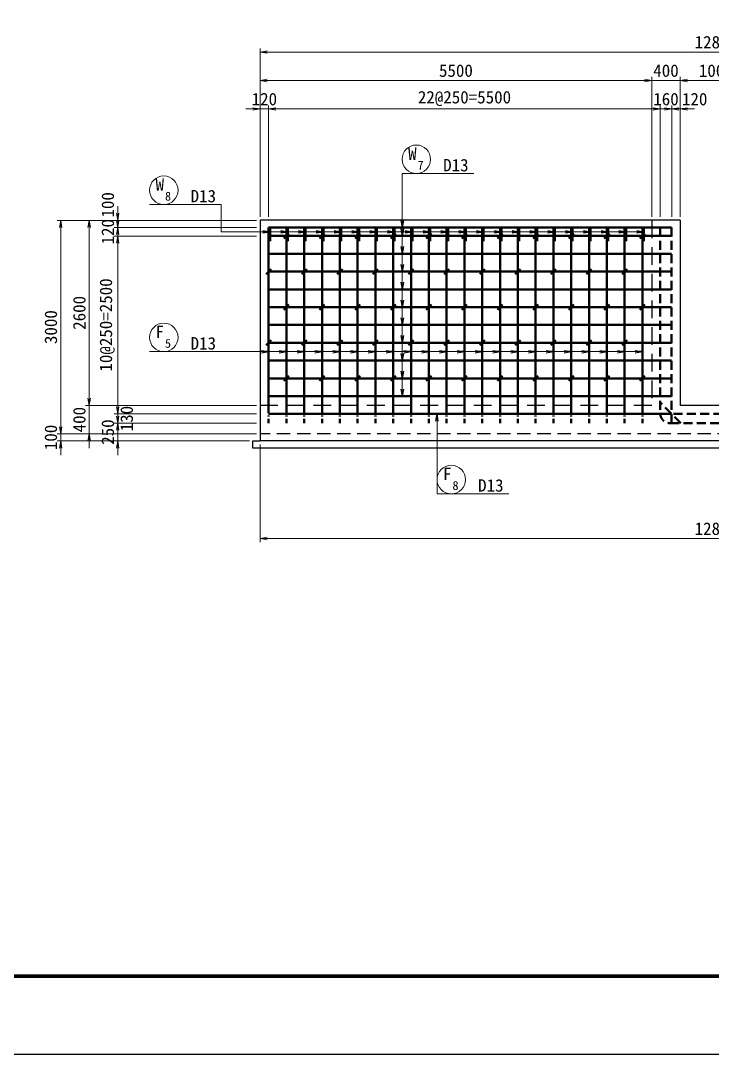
# Model space of a CAD drawing. Header units: millimetres. Extents: x 0 to 126150, y 0 to 29700.
# Drawn here: x 56889 to 66602, y 0 to 14522 of the extents above; entities that cross this region are included whole.
import ezdxf
from ezdxf.enums import TextEntityAlignment as Align

# ---------------------------------------------------------------- set-up
doc = ezdxf.new("R2010")
doc.units = ezdxf.units.MM
doc.header["$LTSCALE"] = 500
doc.linetypes.add('DASHED', pattern=[0.75, 0.5, -0.25])
doc.linetypes.add('DASHED2', pattern=[0.375, 0.25, -0.125])
doc.layers.get('Defpoints').update_dxf_attribs({"color": 153})
for name, color, linetype, lineweight in [('D-STR', 3, 'Continuous', 25), ('D-STR-DIM', 7, 'Continuous', 13), ('D-STR-HTXT', 4, 'Continuous', 13), ('D-STR-STR1', 1, 'Continuous', 50), ('D-STR-STR2', 40, 'Continuous', 50), ('D-STR-STR3', 2, 'Continuous', 50), ('D-STR-TXT', 7, 'Continuous', 13), ('D-TTL', 2, 'Continuous', 140)]:
    doc.layers.add(name, color=color, linetype=linetype, lineweight=lineweight)
doc.styles.add('YOKO_GOTHIC', font='')
doc.styles.get('YOKO_GOTHIC').set_extended_font_data('MS Gothic')
doc.dimstyles.new('S50', dxfattribs={"dimscale": 50, "dimtxt": 3.5, "dimasz": 2, "dimexe": 1, "dimexo": 1, "dimgap": 1, "dimtad": 1, "dimdec": 0, "dimzin": 1, "dimdsep": 46, "dimtxsty": 'YOKO_GOTHIC', "dimblk": 'OPEN', "dimcen": 0, "dimclrd": 256, "dimclre": 256, "dimclrt": 256, "dimaunit": 1, "dimadec": 3, "dimazin": 0, "dimtfac": 1, "dimtdec": 0, "dimtix": 1, "dimtmove": 2, "dimatfit": 3, "dimldrblk": 'OPEN', "dimfxl": 1, "dimlwd": -1, "dimlwe": -1, "dimarcsym": 2})

# ---------------------------------------------------------------- blocks, each defined once
blk = doc.blocks.new('_Open')
at = {"color": 0, "linetype": 'ByBlock', "lineweight": -2}
for p, q in [((-1, 0.17), (0, 0)), ((-1, -0.17), (0, 0)), ((0, 0), (-1, 0))]:
    blk.add_line(p, q, dxfattribs=at)
blk = doc.blocks.new('*D53')
at = {"layer": 'D-STR-DIM', "ltscale": 1500, "transparency": 16777216}
for p, q in [((60201, 11717), (57401, 11717)), ((57451, 11617), (57451, 8817)), ((60201, 8717), (57401, 8717))]:
    blk.add_line(p, q, dxfattribs=at)
at = {"layer": 'Defpoints', "color": 0, "ltscale": 1500, "transparency": 16777216}
for p in [(60251, 11717), (57451, 8717), (60251, 8717)]:
    blk.add_point(p, dxfattribs=at)
at = {"layer": 'D-STR-DIM', "ltscale": 1500, "transparency": 16777216, "xscale": 100, "yscale": 100, "zscale": 100}
for p, rotation in [((57451, 11717), 90), ((57451, 8717), 270)]:
    blk.add_blockref('_Open', p, dxfattribs=dict(at, rotation=rotation))
at = {"layer": 'D-STR-DIM', "ltscale": 1500, "transparency": 16777216, "insert": (57313, 10217), "char_height": 175, "attachment_point": 5, "rotation": 90, "style": 'YOKO_GOTHIC'}
blk.add_mtext('3000', dxfattribs=at)
blk = doc.blocks.new('*D54')
at = {"layer": 'D-STR-DIM', "ltscale": 1500, "transparency": 16777216}
for p, q in [((60201, 11717), (57801, 11717)), ((57851, 11617), (57851, 9217)), ((60201, 9117), (57801, 9117))]:
    blk.add_line(p, q, dxfattribs=at)
at = {"layer": 'Defpoints', "color": 0, "ltscale": 1500, "transparency": 16777216}
for p in [(60251, 11717), (57851, 9117), (60251, 9117)]:
    blk.add_point(p, dxfattribs=at)
at = {"layer": 'D-STR-DIM', "ltscale": 1500, "transparency": 16777216, "xscale": 100, "yscale": 100, "zscale": 100}
for p, rotation in [((57851, 11717), 90), ((57851, 9117), 270)]:
    blk.add_blockref('_Open', p, dxfattribs=dict(at, rotation=rotation))
at = {"layer": 'D-STR-DIM', "ltscale": 1500, "transparency": 16777216, "insert": (57713, 10417), "char_height": 175, "attachment_point": 5, "rotation": 90, "style": 'YOKO_GOTHIC'}
blk.add_mtext('2600', dxfattribs=at)
blk = doc.blocks.new('*D55')
at = {"layer": 'D-STR-DIM', "ltscale": 1500, "transparency": 16777216}
for p, q in [((57851, 9217), (57851, 9317)), ((60201, 9117), (57801, 9117)), ((57851, 9117), (57851, 8717)), ((60201, 8717), (57801, 8717)), ((57851, 8617), (57851, 8517))]:
    blk.add_line(p, q, dxfattribs=at)
at = {"layer": 'Defpoints', "color": 0, "ltscale": 1500, "transparency": 16777216}
for p in [(60251, 9117), (57851, 8717), (60251, 8717)]:
    blk.add_point(p, dxfattribs=at)
at = {"layer": 'D-STR-DIM', "ltscale": 1500, "transparency": 16777216, "xscale": 100, "yscale": 100, "zscale": 100}
for p, rotation in [((57851, 9117), 270), ((57851, 8717), 90)]:
    blk.add_blockref('_Open', p, dxfattribs=dict(at, rotation=rotation))
at = {"layer": 'D-STR-DIM', "ltscale": 1500, "transparency": 16777216, "insert": (57713, 8917), "char_height": 175, "attachment_point": 5, "rotation": 90, "style": 'YOKO_GOTHIC'}
blk.add_mtext('400', dxfattribs=at)
blk = doc.blocks.new('*D56')
at = {"layer": 'D-STR-DIM', "ltscale": 1500, "transparency": 16777216}
for p, q in [((60201, 11497), (58201, 11497)), ((58251, 11397), (58251, 9097)), ((60201, 8997), (58201, 8997))]:
    blk.add_line(p, q, dxfattribs=at)
at = {"layer": 'Defpoints', "color": 0, "ltscale": 1500, "transparency": 16777216}
for p in [(60251, 11497), (58251, 8997), (60251, 8997)]:
    blk.add_point(p, dxfattribs=at)
at = {"layer": 'D-STR-DIM', "ltscale": 1500, "transparency": 16777216, "xscale": 100, "yscale": 100, "zscale": 100}
for p, rotation in [((58251, 11497), 90), ((58251, 8997), 270)]:
    blk.add_blockref('_Open', p, dxfattribs=dict(at, rotation=rotation))
at = {"layer": 'D-STR-DIM', "ltscale": 1500, "transparency": 16777216, "insert": (58104, 10247), "char_height": 175, "attachment_point": 5, "rotation": 90, "style": 'YOKO_GOTHIC'}
blk.add_mtext('10@250=2500', dxfattribs=at)
blk = doc.blocks.new('*D57')
at = {"layer": 'D-STR-DIM', "ltscale": 1500, "transparency": 16777216}
for p, q in [((58251, 9097), (58251, 9197)), ((60201, 8997), (58201, 8997)), ((60201, 8867), (58201, 8867)), ((58251, 8997), (58251, 8867)), ((58251, 8767), (58251, 8667))]:
    blk.add_line(p, q, dxfattribs=at)
at = {"layer": 'Defpoints', "color": 0, "ltscale": 1500, "transparency": 16777216}
for p in [(58251, 8867), (60251, 8997), (60251, 8867)]:
    blk.add_point(p, dxfattribs=at)
at = {"layer": 'D-STR-DIM', "ltscale": 1500, "transparency": 16777216, "xscale": 100, "yscale": 100, "zscale": 100}
for p, rotation in [((58251, 8997), 270), ((58251, 8867), 90)]:
    blk.add_blockref('_Open', p, dxfattribs=dict(at, rotation=rotation))
at = {"layer": 'D-STR-DIM', "ltscale": 1500, "transparency": 16777216, "insert": (58378, 8932), "char_height": 175, "attachment_point": 5, "rotation": 90, "style": 'YOKO_GOTHIC'}
blk.add_mtext('130', dxfattribs=at)
blk = doc.blocks.new('*D58')
at = {"layer": 'D-STR-DIM', "ltscale": 1500, "transparency": 16777216}
for p, q in [((58251, 8967), (58251, 9067)), ((60201, 8867), (58201, 8867)), ((58251, 8867), (58251, 8617)), ((60101, 8617), (58201, 8617)), ((58251, 8517), (58251, 8417))]:
    blk.add_line(p, q, dxfattribs=at)
at = {"layer": 'Defpoints', "color": 0, "ltscale": 1500, "transparency": 16777216}
for p in [(60251, 8867), (58251, 8617), (60151, 8617)]:
    blk.add_point(p, dxfattribs=at)
at = {"layer": 'D-STR-DIM', "ltscale": 1500, "transparency": 16777216, "xscale": 100, "yscale": 100, "zscale": 100}
for p, rotation in [((58251, 8867), 270), ((58251, 8617), 90)]:
    blk.add_blockref('_Open', p, dxfattribs=dict(at, rotation=rotation))
at = {"layer": 'D-STR-DIM', "ltscale": 1500, "transparency": 16777216, "insert": (58113, 8742), "char_height": 175, "attachment_point": 5, "rotation": 90, "style": 'YOKO_GOTHIC'}
blk.add_mtext('250', dxfattribs=at)
blk = doc.blocks.new('*D59')
at = {"layer": 'D-STR-DIM', "ltscale": 1500, "transparency": 16777216}
for p, q in [((58251, 11817), (58251, 11917)), ((60201, 11717), (58201, 11717)), ((58251, 11617), (58251, 11717)), ((60201, 11617), (58201, 11617)), ((58251, 11517), (58251, 11417))]:
    blk.add_line(p, q, dxfattribs=at)
at = {"layer": 'Defpoints', "color": 0, "ltscale": 1500, "transparency": 16777216}
for p in [(58251, 11717), (60251, 11717), (60251, 11617)]:
    blk.add_point(p, dxfattribs=at)
at = {"layer": 'D-STR-DIM', "ltscale": 1500, "transparency": 16777216, "xscale": 100, "yscale": 100, "zscale": 100}
for p, rotation in [((58251, 11717), 270), ((58251, 11617), 90)]:
    blk.add_blockref('_Open', p, dxfattribs=dict(at, rotation=rotation))
at = {"layer": 'D-STR-DIM', "ltscale": 1500, "transparency": 16777216, "insert": (58113, 11935), "char_height": 175, "attachment_point": 5, "rotation": 90, "style": 'YOKO_GOTHIC'}
blk.add_mtext('100', dxfattribs=at)
blk = doc.blocks.new('*D60')
at = {"layer": 'D-STR-DIM', "ltscale": 1500, "transparency": 16777216}
for p, q in [((57451, 8817), (57451, 8917)), ((60201, 8717), (57401, 8717)), ((57451, 8617), (57451, 8717)), ((60101, 8617), (57401, 8617)), ((57451, 8517), (57451, 8417))]:
    blk.add_line(p, q, dxfattribs=at)
at = {"layer": 'Defpoints', "color": 0, "ltscale": 1500, "transparency": 16777216}
for p in [(57451, 8717), (60251, 8717), (60151, 8617)]:
    blk.add_point(p, dxfattribs=at)
at = {"layer": 'D-STR-DIM', "ltscale": 1500, "transparency": 16777216, "xscale": 100, "yscale": 100, "zscale": 100}
for p, rotation in [((57451, 8717), 270), ((57451, 8617), 90)]:
    blk.add_blockref('_Open', p, dxfattribs=dict(at, rotation=rotation))
at = {"layer": 'D-STR-DIM', "ltscale": 1500, "transparency": 16777216, "insert": (57313, 8667), "char_height": 175, "attachment_point": 5, "rotation": 90, "style": 'YOKO_GOTHIC'}
blk.add_mtext('100', dxfattribs=at)
blk = doc.blocks.new('*D61')
at = {"layer": 'D-STR-DIM', "ltscale": 1500, "transparency": 16777216}
for p, q in [((58251, 11717), (58251, 11817)), ((60201, 11617), (58201, 11617)), ((60201, 11497), (58201, 11497)), ((58251, 11497), (58251, 11617)), ((58251, 11397), (58251, 11297))]:
    blk.add_line(p, q, dxfattribs=at)
at = {"layer": 'Defpoints', "color": 0, "ltscale": 1500, "transparency": 16777216}
for p in [(58251, 11617), (60251, 11617), (60251, 11497)]:
    blk.add_point(p, dxfattribs=at)
at = {"layer": 'D-STR-DIM', "ltscale": 1500, "transparency": 16777216, "xscale": 100, "yscale": 100, "zscale": 100}
for p, rotation in [((58251, 11617), 270), ((58251, 11497), 90)]:
    blk.add_blockref('_Open', p, dxfattribs=dict(at, rotation=rotation))
at = {"layer": 'D-STR-DIM', "ltscale": 1500, "transparency": 16777216, "insert": (58113, 11557), "char_height": 175, "attachment_point": 5, "rotation": 90, "style": 'YOKO_GOTHIC'}
blk.add_mtext('120', dxfattribs=at)
blk = doc.blocks.new('*D11')
at = {"layer": 'D-STR-DIM', "ltscale": 1500, "transparency": 16777216}
for p, q in [((60251, 11767), (60251, 14132)), ((73051, 11767), (73051, 14132)), ((72951, 14082), (60351, 14082))]:
    blk.add_line(p, q, dxfattribs=at)
at = {"layer": 'Defpoints', "color": 0, "ltscale": 1500, "transparency": 16777216}
for p in [(60251, 14082), (60251, 11717), (73051, 11717)]:
    blk.add_point(p, dxfattribs=at)
at = {"layer": 'D-STR-DIM', "ltscale": 1500, "transparency": 16777216, "xscale": 100, "yscale": 100, "zscale": 100, "rotation": 180}
blk.add_blockref('_Open', (60251, 14082), dxfattribs=at)
at = {"layer": 'D-STR-DIM', "ltscale": 1500, "transparency": 16777216, "xscale": 100, "yscale": 100, "zscale": 100}
blk.add_blockref('_Open', (73051, 14082), dxfattribs=at)
at = {"layer": 'D-STR-DIM', "ltscale": 1500, "transparency": 16777216, "insert": (66651, 14219), "char_height": 175, "attachment_point": 5, "style": 'YOKO_GOTHIC'}
blk.add_mtext('12800', dxfattribs=at)
blk = doc.blocks.new('*D14')
at = {"layer": 'D-STR-DIM', "ltscale": 1500, "transparency": 16777216}
for p, q in [((60251, 11767), (60251, 13732)), ((60351, 13682), (65651, 13682)), ((65751, 11767), (65751, 13732))]:
    blk.add_line(p, q, dxfattribs=at)
at = {"layer": 'Defpoints', "color": 0, "ltscale": 1500, "transparency": 16777216}
for p in [(65751, 13682), (60251, 11717), (65751, 11717)]:
    blk.add_point(p, dxfattribs=at)
at = {"layer": 'D-STR-DIM', "ltscale": 1500, "transparency": 16777216, "xscale": 100, "yscale": 100, "zscale": 100, "rotation": 180}
blk.add_blockref('_Open', (60251, 13682), dxfattribs=at)
at = {"layer": 'D-STR-DIM', "ltscale": 1500, "transparency": 16777216, "xscale": 100, "yscale": 100, "zscale": 100}
blk.add_blockref('_Open', (65751, 13682), dxfattribs=at)
at = {"layer": 'D-STR-DIM', "ltscale": 1500, "transparency": 16777216, "insert": (63001, 13819), "char_height": 175, "attachment_point": 5, "style": 'YOKO_GOTHIC'}
blk.add_mtext('5500', dxfattribs=at)
blk = doc.blocks.new('*D15')
at = {"layer": 'D-STR-DIM', "ltscale": 1500, "transparency": 16777216}
for p, q in [((65651, 13682), (65551, 13682)), ((65751, 11767), (65751, 13732)), ((65751, 13682), (66151, 13682)), ((66151, 11767), (66151, 13732)), ((66251, 13682), (66351, 13682))]:
    blk.add_line(p, q, dxfattribs=at)
at = {"layer": 'Defpoints', "color": 0, "ltscale": 1500, "transparency": 16777216}
for p in [(66151, 13682), (65751, 11717), (66151, 11717)]:
    blk.add_point(p, dxfattribs=at)
at = {"layer": 'D-STR-DIM', "ltscale": 1500, "transparency": 16777216, "xscale": 100, "yscale": 100, "zscale": 100}
blk.add_blockref('_Open', (65751, 13682), dxfattribs=at)
at = {"layer": 'D-STR-DIM', "ltscale": 1500, "transparency": 16777216, "xscale": 100, "yscale": 100, "zscale": 100, "rotation": 180}
blk.add_blockref('_Open', (66151, 13682), dxfattribs=at)
at = {"layer": 'D-STR-DIM', "ltscale": 1500, "transparency": 16777216, "insert": (65951, 13819), "char_height": 175, "attachment_point": 5, "style": 'YOKO_GOTHIC'}
blk.add_mtext('400', dxfattribs=at)
blk = doc.blocks.new('*D16')
at = {"layer": 'D-STR-DIM', "ltscale": 1500, "transparency": 16777216}
for p, q in [((60371, 11767), (60371, 13332)), ((60471, 13282), (65771, 13282)), ((65871, 11767), (65871, 13332))]:
    blk.add_line(p, q, dxfattribs=at)
at = {"layer": 'Defpoints', "color": 0, "ltscale": 1500, "transparency": 16777216}
for p in [(65871, 13282), (60371, 11717), (65871, 11717)]:
    blk.add_point(p, dxfattribs=at)
at = {"layer": 'D-STR-DIM', "ltscale": 1500, "transparency": 16777216, "xscale": 100, "yscale": 100, "zscale": 100, "rotation": 180}
blk.add_blockref('_Open', (60371, 13282), dxfattribs=at)
at = {"layer": 'D-STR-DIM', "ltscale": 1500, "transparency": 16777216, "xscale": 100, "yscale": 100, "zscale": 100}
blk.add_blockref('_Open', (65871, 13282), dxfattribs=at)
at = {"layer": 'D-STR-DIM', "ltscale": 1500, "transparency": 16777216, "insert": (63121, 13428), "char_height": 175, "attachment_point": 5, "style": 'YOKO_GOTHIC'}
blk.add_mtext('22@250=5500', dxfattribs=at)
blk = doc.blocks.new('*D17')
at = {"layer": 'D-STR-DIM', "ltscale": 1500, "transparency": 16777216}
for p, q in [((65771, 13282), (65671, 13282)), ((65871, 11767), (65871, 13332)), ((65871, 13282), (66031, 13282)), ((66031, 11767), (66031, 13332)), ((66131, 13282), (66231, 13282))]:
    blk.add_line(p, q, dxfattribs=at)
at = {"layer": 'Defpoints', "color": 0, "ltscale": 1500, "transparency": 16777216}
for p in [(66031, 13282), (65871, 11717), (66031, 11717)]:
    blk.add_point(p, dxfattribs=at)
at = {"layer": 'D-STR-DIM', "ltscale": 1500, "transparency": 16777216, "xscale": 100, "yscale": 100, "zscale": 100}
blk.add_blockref('_Open', (65871, 13282), dxfattribs=at)
at = {"layer": 'D-STR-DIM', "ltscale": 1500, "transparency": 16777216, "xscale": 100, "yscale": 100, "zscale": 100, "rotation": 180}
blk.add_blockref('_Open', (66031, 13282), dxfattribs=at)
at = {"layer": 'D-STR-DIM', "ltscale": 1500, "transparency": 16777216, "insert": (65951, 13419), "char_height": 175, "attachment_point": 5, "style": 'YOKO_GOTHIC'}
blk.add_mtext('160', dxfattribs=at)
blk = doc.blocks.new('*D18')
at = {"layer": 'D-STR-DIM', "ltscale": 1500, "transparency": 16777216}
for p, q in [((65931, 13282), (65831, 13282)), ((66031, 11767), (66031, 13332)), ((66031, 13282), (66151, 13282)), ((66151, 11767), (66151, 13332)), ((66251, 13282), (66351, 13282))]:
    blk.add_line(p, q, dxfattribs=at)
at = {"layer": 'Defpoints', "color": 0, "ltscale": 1500, "transparency": 16777216}
for p in [(66151, 13282), (66031, 11717), (66151, 11717)]:
    blk.add_point(p, dxfattribs=at)
at = {"layer": 'D-STR-DIM', "ltscale": 1500, "transparency": 16777216, "xscale": 100, "yscale": 100, "zscale": 100}
blk.add_blockref('_Open', (66031, 13282), dxfattribs=at)
at = {"layer": 'D-STR-DIM', "ltscale": 1500, "transparency": 16777216, "xscale": 100, "yscale": 100, "zscale": 100, "rotation": 180}
blk.add_blockref('_Open', (66151, 13282), dxfattribs=at)
at = {"layer": 'D-STR-DIM', "ltscale": 1500, "transparency": 16777216, "insert": (66354, 13419), "char_height": 175, "attachment_point": 5, "style": 'YOKO_GOTHIC'}
blk.add_mtext('120', dxfattribs=at)
blk = doc.blocks.new('*D19')
at = {"layer": 'D-STR-DIM', "ltscale": 1500, "transparency": 16777216}
for p, q in [((60151, 13282), (60051, 13282)), ((60251, 11767), (60251, 13332)), ((60371, 13282), (60251, 13282)), ((60371, 11767), (60371, 13332)), ((60471, 13282), (60571, 13282))]:
    blk.add_line(p, q, dxfattribs=at)
at = {"layer": 'Defpoints', "color": 0, "ltscale": 1500, "transparency": 16777216}
for p in [(60251, 13282), (60251, 11717), (60371, 11717)]:
    blk.add_point(p, dxfattribs=at)
at = {"layer": 'D-STR-DIM', "ltscale": 1500, "transparency": 16777216, "xscale": 100, "yscale": 100, "zscale": 100}
blk.add_blockref('_Open', (60251, 13282), dxfattribs=at)
at = {"layer": 'D-STR-DIM', "ltscale": 1500, "transparency": 16777216, "xscale": 100, "yscale": 100, "zscale": 100, "rotation": 180}
blk.add_blockref('_Open', (60371, 13282), dxfattribs=at)
at = {"layer": 'D-STR-DIM', "ltscale": 1500, "transparency": 16777216, "insert": (60311, 13419), "char_height": 175, "attachment_point": 5, "style": 'YOKO_GOTHIC'}
blk.add_mtext('120', dxfattribs=at)
blk = doc.blocks.new('*D20')
at = {"layer": 'D-STR-DIM', "ltscale": 1500, "transparency": 16777216}
for p, q in [((66151, 11767), (66151, 13732)), ((66251, 13682), (67051, 13682)), ((67151, 11767), (67151, 13732))]:
    blk.add_line(p, q, dxfattribs=at)
at = {"layer": 'Defpoints', "color": 0, "ltscale": 1500, "transparency": 16777216}
for p in [(67151, 13682), (66151, 11717), (67151, 11717)]:
    blk.add_point(p, dxfattribs=at)
at = {"layer": 'D-STR-DIM', "ltscale": 1500, "transparency": 16777216, "xscale": 100, "yscale": 100, "zscale": 100, "rotation": 180}
blk.add_blockref('_Open', (66151, 13682), dxfattribs=at)
at = {"layer": 'D-STR-DIM', "ltscale": 1500, "transparency": 16777216, "xscale": 100, "yscale": 100, "zscale": 100}
blk.add_blockref('_Open', (67151, 13682), dxfattribs=at)
at = {"layer": 'D-STR-DIM', "ltscale": 1500, "transparency": 16777216, "insert": (66651, 13819), "char_height": 175, "attachment_point": 5, "style": 'YOKO_GOTHIC'}
blk.add_mtext('1000', dxfattribs=at)
blk = doc.blocks.new('*D25')
at = {"layer": 'D-STR-DIM', "ltscale": 1500, "transparency": 16777216}
for p, q in [((60251, 8567), (60251, 7197)), ((73051, 8467), (73051, 7197)), ((72951, 7247), (60351, 7247))]:
    blk.add_line(p, q, dxfattribs=at)
at = {"layer": 'Defpoints', "color": 0, "ltscale": 1500, "transparency": 16777216}
for p in [(60251, 8617), (73051, 8517), (60251, 7247)]:
    blk.add_point(p, dxfattribs=at)
at = {"layer": 'D-STR-DIM', "ltscale": 1500, "transparency": 16777216, "xscale": 100, "yscale": 100, "zscale": 100, "rotation": 180}
blk.add_blockref('_Open', (60251, 7247), dxfattribs=at)
at = {"layer": 'D-STR-DIM', "ltscale": 1500, "transparency": 16777216, "xscale": 100, "yscale": 100, "zscale": 100}
blk.add_blockref('_Open', (73051, 7247), dxfattribs=at)
at = {"layer": 'D-STR-DIM', "ltscale": 1500, "transparency": 16777216, "insert": (66651, 7384), "char_height": 175, "attachment_point": 5, "style": 'YOKO_GOTHIC'}
blk.add_mtext('12800', dxfattribs=at)

msp = doc.modelspace()

# ---------------------------------------------------------------- linework, layer by layer
at = {"layer": 'D-STR', "ltscale": 1500}
for p, q in [((66150.5, 11717.2), (60250.5, 11717.2)), ((60250.5, 11717.2), (60250.5, 8617.2)), ((66150.5, 11717.2), (66150.5, 9117.2)), ((67150.5, 9117.2), (66150.5, 9117.2)), ((73050.5, 8617.2), (60250.5, 8617.2))]:
    msp.add_line(p, q, dxfattribs=at)
at = {"layer": 'D-STR', "linetype": 'DASHED2', "ltscale": 1.5}
msp.add_line((73050.5, 8717.2), (60250.5, 8717.2), dxfattribs=at)
at = {"layer": 'D-STR', "linetype": 'DASHED'}
msp.add_lwpolyline([(65750.5, 11717.2), (65750.5, 9117.2), (60250.5, 9117.2)], dxfattribs=at)
at = {"layer": 'D-STR'}
msp.add_lwpolyline([(73050.5, 8617.2), (73150.5, 8617.2), (73150.5, 8517.2), (60150.5, 8517.2), (60150.5, 8617.2), (60250.5, 8617.2)], dxfattribs=at)
at = {"layer": 'D-STR-HTXT'}
for p, q in [((62245.5, 12375.1), (63252.1, 12375.1)), ((58698.6, 11940.2), (59705.2, 11940.2)), ((59705.2, 11557.2), (59705.2, 11940.2)), ((58698.6, 9872.2), (59705.2, 9872.2)), ((62735.8, 7875.1), (63742.4, 7875.1))]:
    msp.add_line(p, q, dxfattribs=at)
at = {"layer": 'D-STR-HTXT', "color": 6}
for centre in [(62445.5, 12575.1), (58898.6, 12140.2), (58898.6, 10072.2), (62935.8, 8075.1)]:
    msp.add_circle(centre, 200, dxfattribs=at)
at = {"layer": 'D-STR-STR1', "ltscale": 0.01}
for p, q in [((60370.5, 11617.2), (60370.5, 9007.2)), ((60620.5, 11617.2), (60620.5, 9007.2)), ((60870.5, 11617.2), (60870.5, 9007.2)), ((61120.5, 11617.2), (61120.5, 9007.2)), ((61370.5, 11617.2), (61370.5, 9007.2)), ((61620.5, 11617.2), (61620.5, 9007.2)), ((61870.5, 11617.2), (61870.5, 9007.2)), ((62120.5, 11617.2), (62120.5, 9007.2)), ((62370.5, 11617.2), (62370.5, 9007.2)), ((62620.5, 11617.2), (62620.5, 9007.2)), ((62870.5, 11617.2), (62870.5, 9007.2)), ((63120.5, 11617.2), (63120.5, 9007.2)), ((63370.5, 11617.2), (63370.5, 9007.2)), ((63620.5, 11617.2), (63620.5, 9007.2)), ((63870.5, 11617.2), (63870.5, 9007.2)), ((64120.5, 11617.2), (64120.5, 9007.2)), ((64370.5, 11617.2), (64370.5, 9007.2)), ((64620.5, 11617.2), (64620.5, 9007.2)), ((64870.5, 11617.2), (64870.5, 9007.2)), ((65120.5, 11617.2), (65120.5, 9007.2)), ((65370.5, 11617.2), (65370.5, 9007.2)), ((65620.5, 11617.2), (65620.5, 9007.2))]:
    msp.add_line(p, q, dxfattribs=at)
at = {"layer": 'D-STR-STR1'}
for p, q in [((60390.5, 11422.2), (60390.5, 11617.2)), ((60640.5, 11422.2), (60640.5, 11617.2)), ((60890.5, 11422.2), (60890.5, 11617.2)), ((61140.5, 11422.2), (61140.5, 11617.2)), ((61390.5, 11422.2), (61390.5, 11617.2)), ((61640.5, 11422.2), (61640.5, 11617.2)), ((61890.5, 11422.2), (61890.5, 11617.2)), ((62140.5, 11422.2), (62140.5, 11617.2)), ((62390.5, 11422.2), (62390.5, 11617.2)), ((62640.5, 11422.2), (62640.5, 11617.2)), ((62890.5, 11422.2), (62890.5, 11617.2)), ((63140.5, 11422.2), (63140.5, 11617.2)), ((63390.5, 11422.2), (63390.5, 11617.2)), ((63640.5, 11422.2), (63640.5, 11617.2)), ((63890.5, 11422.2), (63890.5, 11617.2)), ((64140.5, 11422.2), (64140.5, 11617.2)), ((64390.5, 11422.2), (64390.5, 11617.2)), ((64640.5, 11422.2), (64640.5, 11617.2)), ((64890.5, 11422.2), (64890.5, 11617.2)), ((65140.5, 11422.2), (65140.5, 11617.2)), ((65390.5, 11422.2), (65390.5, 11617.2)), ((65640.5, 11422.2), (65640.5, 11617.2))]:
    msp.add_line(p, q, dxfattribs=at)
at = {"layer": 'D-STR-STR1', "linetype": 'DASHED2'}
msp.add_line((66160.5, 8867.2), (65870.5, 9157.2), dxfattribs=at)
at = {"layer": 'D-STR-STR1', "linetype": 'DASHED2', "ltscale": 0.5}
for p, q in [((60370.5, 8867.2), (60370.5, 8977.2)), ((60620.5, 8867.2), (60620.5, 8977.2)), ((60870.5, 8867.2), (60870.5, 8977.2)), ((61120.5, 8867.2), (61120.5, 8977.2)), ((61370.5, 8867.2), (61370.5, 8977.2)), ((61620.5, 8867.2), (61620.5, 8977.2)), ((61870.5, 8867.2), (61870.5, 8977.2)), ((62120.5, 8867.2), (62120.5, 8977.2)), ((62370.5, 8867.2), (62370.5, 8977.2)), ((62620.5, 8867.2), (62620.5, 8977.2)), ((62870.5, 8867.2), (62870.5, 8977.2)), ((63120.5, 8867.2), (63120.5, 8977.2)), ((63370.5, 8867.2), (63370.5, 8977.2)), ((63620.5, 8867.2), (63620.5, 8977.2)), ((63870.5, 8867.2), (63870.5, 8977.2)), ((64120.5, 8867.2), (64120.5, 8977.2)), ((64370.5, 8867.2), (64370.5, 8977.2)), ((64620.5, 8867.2), (64620.5, 8977.2)), ((64870.5, 8867.2), (64870.5, 8977.2)), ((65120.5, 8867.2), (65120.5, 8977.2)), ((65370.5, 8867.2), (65370.5, 8977.2)), ((65620.5, 8867.2), (65620.5, 8977.2))]:
    msp.add_line(p, q, dxfattribs=at)
at = {"layer": 'D-STR-STR1', "linetype": 'DASHED2'}
msp.add_lwpolyline([(65870.5, 11617.2), (65870.5, 9007.2, 0.4142136), (66010.5, 8867.2), (67290.5, 8867.2, 0.4142136), (67430.5, 9007.2), (67430.5, 11617.2)], format="xyb", dxfattribs=at)
for points in [[(66030.5, 11617.2), (66030.5, 8867.2)], [(65870.5, 8997.2), (67430.5, 8997.2)]]:
    msp.add_lwpolyline(points, dxfattribs=at)
at = {"layer": 'D-STR-STR2'}
for p, q in [((66030.5, 11617.2), (60370.5, 11617.2)), ((66030.5, 11497.2), (60370.5, 11497.2)), ((66030.5, 11247.2), (60370.5, 11247.2)), ((66030.5, 10997.2), (60370.5, 10997.2)), ((66030.5, 10747.2), (60370.5, 10747.2)), ((66030.5, 10497.2), (60370.5, 10497.2)), ((66030.5, 10247.2), (60370.5, 10247.2)), ((66030.5, 9997.2), (60370.5, 9997.2)), ((66030.5, 9747.2), (60370.5, 9747.2)), ((66030.5, 9497.2), (60370.5, 9497.2)), ((66030.5, 9247.2), (60370.5, 9247.2)), ((66030.5, 8997.2), (60370.5, 8997.2))]:
    msp.add_line(p, q, dxfattribs=at)
at = {"layer": 'D-STR-STR3'}
for p, q in [((60655.9, 11532.5), (60585.2, 11461.8)), ((61155.9, 11532.5), (61085.2, 11461.8)), ((61655.9, 11532.5), (61585.2, 11461.8)), ((62155.9, 11532.5), (62085.2, 11461.8)), ((62655.9, 11532.5), (62585.2, 11461.8)), ((63155.9, 11532.5), (63085.2, 11461.8)), ((63655.9, 11532.5), (63585.2, 11461.8)), ((64155.9, 11532.5), (64085.2, 11461.8)), ((64655.9, 11532.5), (64585.2, 11461.8)), ((65155.9, 11532.5), (65085.2, 11461.8)), ((65655.9, 11532.5), (65585.2, 11461.8)), ((60405.9, 11032.5), (60335.2, 10961.8)), ((60905.9, 11032.5), (60835.2, 10961.8)), ((61405.9, 11032.5), (61335.2, 10961.8)), ((61905.9, 11032.5), (61835.2, 10961.8)), ((62405.9, 11032.5), (62335.2, 10961.8)), ((62905.9, 11032.5), (62835.2, 10961.8)), ((63405.9, 11032.5), (63335.2, 10961.8)), ((63905.9, 11032.5), (63835.2, 10961.8)), ((64405.9, 11032.5), (64335.2, 10961.8)), ((64905.9, 11032.5), (64835.2, 10961.8)), ((65405.9, 11032.5), (65335.2, 10961.8)), ((60655.9, 10532.5), (60585.2, 10461.8)), ((61155.9, 10532.5), (61085.2, 10461.8)), ((61655.9, 10532.5), (61585.2, 10461.8)), ((62155.9, 10532.5), (62085.2, 10461.8)), ((62655.9, 10532.5), (62585.2, 10461.8)), ((63155.9, 10532.5), (63085.2, 10461.8)), ((63655.9, 10532.5), (63585.2, 10461.8)), ((64155.9, 10532.5), (64085.2, 10461.8)), ((64655.9, 10532.5), (64585.2, 10461.8)), ((65155.9, 10532.5), (65085.2, 10461.8)), ((65655.9, 10532.5), (65585.2, 10461.8)), ((60405.9, 10032.5), (60335.2, 9961.8)), ((60905.9, 10032.5), (60835.2, 9961.8)), ((61405.9, 10032.5), (61335.2, 9961.8)), ((61905.9, 10032.5), (61835.2, 9961.8)), ((62405.9, 10032.5), (62335.2, 9961.8)), ((62905.9, 10032.5), (62835.2, 9961.8)), ((63405.9, 10032.5), (63335.2, 9961.8)), ((63905.9, 10032.5), (63835.2, 9961.8)), ((64405.9, 10032.5), (64335.2, 9961.8)), ((64905.9, 10032.5), (64835.2, 9961.8)), ((65405.9, 10032.5), (65335.2, 9961.8)), ((60655.9, 9532.5), (60585.2, 9461.8)), ((61155.9, 9532.5), (61085.2, 9461.8)), ((61655.9, 9532.5), (61585.2, 9461.8)), ((62155.9, 9532.5), (62085.2, 9461.8)), ((62655.9, 9532.5), (62585.2, 9461.8)), ((63155.9, 9532.5), (63085.2, 9461.8)), ((63655.9, 9532.5), (63585.2, 9461.8)), ((64155.9, 9532.5), (64085.2, 9461.8)), ((64655.9, 9532.5), (64585.2, 9461.8)), ((65155.9, 9532.5), (65085.2, 9461.8)), ((65655.9, 9532.5), (65585.2, 9461.8))]:
    msp.add_line(p, q, dxfattribs=at)
at = {"layer": 'D-TTL'}
msp.add_lwpolyline([(43075, 28600), (43075, 1100), (83075, 1100), (83075, 28600)], close=True, dxfattribs=at)
at = {"layer": 'Defpoints', "color": 1}
msp.add_lwpolyline([(42050, 29700), (42050, 0), (84100, 0), (84100, 29700)], close=True, dxfattribs=at)

# ---------------------------------------------------------------- texts
at = {"layer": 'D-STR-TXT', "color": 6, "style": 'YOKO_GOTHIC'}
for s, height, p in [('W', 175, (62389.3, 12566.8)), ('7', 125, (62504.9, 12429)), ('W', 175, (58842.3, 12131.9)), ('8', 125, (58958, 11994.1)), ('F', 175, (58842.3, 10063.8)), ('5', 125, (58958, 9926)), ('8', 125, (62995.2, 7929))]:
    msp.add_text(s, height=height, dxfattribs=at).set_placement(p, align=Align.CENTER)
for p in [(62822, 12405.1), (59275.1, 11970.2), (59275.1, 9902.2), (63312.3, 7905.1)]:
    msp.add_text('D13', height=175, dxfattribs=at).set_placement(p)
at = {"layer": 'D-STR-TXT', "color": 6, "linetype": 'DASHED2', "ltscale": 0.5, "style": 'YOKO_GOTHIC'}
msp.add_text('F', height=175, dxfattribs=at).set_placement((62879.5, 8066.8), align=Align.CENTER)

# ---------------------------------------------------------------- dimensions: what is measured, and where the dimension line sits
at = {"layer": 'D-STR-DIM', "ltscale": 1500}
for base, p1, p2, picture, middle in [((60250.5, 14081.6), (73050.5, 11717.2), (60250.5, 11717.2), '*D11', (66650.5, 14219.1)), ((67150.5, 13681.6), (66150.5, 11717.2), (67150.5, 11717.2), '*D20', (66650.5, 13819.1)), ((60250.5, 7246.6), (73050.5, 8517.2), (60250.5, 8617.2), '*D25', (66650.5, 7384.1))]:
    dim = msp.add_linear_dim(base=base, p1=p1, p2=p2, dimstyle='S50', dxfattribs=at)
    dim.commit()
    dim.dimension.update_dxf_attribs({"geometry": picture, "text_midpoint": middle})
for base, p1, p2, angle, picture, middle in [((65750.5, 13681.6), (60250.5, 11717.2), (65750.5, 11717.2), 180, '*D14', (63000.5, 13819.1)), ((66150.5, 13681.6), (65750.5, 11717.2), (66150.5, 11717.2), 180, '*D15', (65950.5, 13819.1)), ((60250.5, 13281.6), (60370.5, 11717.2), (60250.5, 11717.2), 180, '*D19', (60310.5, 13419.1)), ((66030.5, 13281.6), (65870.5, 11717.2), (66030.5, 11717.2), 180, '*D17', (65950.5, 13419.1)), ((58250.5, 11617.2), (60250.5, 11497.2), (60250.5, 11617.2), 90, '*D61', (58113, 11557.2)), ((57450.5, 8717.2), (60250.5, 11717.2), (60250.5, 8717.2), 90, '*D53', (57313, 10217.2)), ((57850.5, 9117.2), (60250.5, 11717.2), (60250.5, 9117.2), 90, '*D54', (57713, 10417.2)), ((57850.5, 8717.2), (60250.5, 9117.2), (60250.5, 8717.2), 90, '*D55', (57713, 8917.2)), ((58250.5, 8617.2), (60250.5, 8867.2), (60150.5, 8617.2), 90, '*D58', (58113, 8742.2)), ((57450.5, 8717.2), (60150.5, 8617.2), (60250.5, 8717.2), 90, '*D60', (57313, 8667.2))]:
    dim = msp.add_linear_dim(base=base, p1=p1, p2=p2, angle=angle, dimstyle='S50', dxfattribs=at)
    dim.commit()
    dim.dimension.update_dxf_attribs({"geometry": picture, "text_midpoint": middle})
for base, p1, p2, angle, text, picture, middle in [((65870.5, 13281.6), (60370.5, 11717.2), (65870.5, 11717.2), 180, '22@250=<>', '*D16', (63120.5, 13428.5)), ((58250.5, 8997.2), (60250.5, 11497.2), (60250.5, 8997.2), 90, '10@250=<>', '*D56', (58103.7, 10247.2))]:
    dim = msp.add_linear_dim(base=base, p1=p1, p2=p2, angle=angle, text=text, dimstyle='S50', dxfattribs=at)
    dim.commit()
    dim.dimension.update_dxf_attribs({"geometry": picture, "text_midpoint": middle})
for base, p1, p2, angle, picture, middle in [((66150.5, 13281.6), (66030.5, 11717.2), (66150.5, 11717.2), 180, '*D18', (66354.2, 13419.1)), ((58250.5, 11717.2), (60250.5, 11617.2), (60250.5, 11717.2), 90, '*D59', (58113, 11934.6)), ((58250.5, 8867.2), (60250.5, 8997.2), (60250.5, 8867.2), 90, '*D57', (58378, 8932.2))]:
    dim = msp.add_linear_dim(base=base, p1=p1, p2=p2, angle=angle, dimstyle='S50', dxfattribs=at)
    dim.commit()
    dim.dimension.update_dxf_attribs({"geometry": picture, "text_midpoint": middle, "dimtype": 160})

# ---------------------------------------------------------------- leaders
at = {"layer": 'D-STR-HTXT'}
for points in [[(62245.5, 9247.2), (62245.5, 12375.1)], [(62245.5, 11617.2), (62245.5, 12117.2)], [(62245.5, 11497.2), (62245.5, 11997.2)], [(62245.5, 11247.2), (62245.5, 11747.2)], [(65640.5, 11557.2), (59705.2, 11557.2)], [(60390.5, 11557.2), (59958.7, 11557.2)], [(60640.5, 11557.2), (60208.7, 11557.2)], [(60890.5, 11557.2), (60458.7, 11557.2)], [(61140.5, 11557.2), (60708.7, 11557.2)], [(61390.5, 11557.2), (60958.7, 11557.2)], [(61640.5, 11557.2), (61208.7, 11557.2)], [(61890.5, 11557.2), (61458.7, 11557.2)], [(62140.5, 11557.2), (61708.7, 11557.2)], [(62390.5, 11557.2), (61958.7, 11557.2)], [(62640.5, 11557.2), (62208.7, 11557.2)], [(62245.5, 10997.2), (62245.5, 11497.2)], [(62890.5, 11557.2), (62458.7, 11557.2)], [(63140.5, 11557.2), (62708.7, 11557.2)], [(63390.5, 11557.2), (62958.7, 11557.2)], [(63640.5, 11557.2), (63208.7, 11557.2)], [(63890.5, 11557.2), (63458.7, 11557.2)], [(64140.5, 11557.2), (63708.7, 11557.2)], [(64390.5, 11557.2), (63958.7, 11557.2)], [(64640.5, 11557.2), (64208.7, 11557.2)], [(64890.5, 11557.2), (64458.7, 11557.2)], [(65140.5, 11557.2), (64708.7, 11557.2)], [(65390.5, 11557.2), (64958.7, 11557.2)], [(62245.5, 10747.2), (62245.5, 11247.2)], [(62245.5, 10497.2), (62245.5, 10997.2)], [(62245.5, 10247.2), (62245.5, 10747.2)], [(62245.5, 9997.2), (62245.5, 10497.2)], [(62245.5, 9747.2), (62245.5, 10247.2)], [(65620.5, 9872.2), (59705.2, 9872.2)], [(60370.5, 9872.2), (59768, 9872.2)], [(60620.5, 9872.2), (60018, 9872.2)], [(60870.5, 9872.2), (60268, 9872.2)], [(61120.5, 9872.2), (60518, 9872.2)], [(61370.5, 9872.2), (60768, 9872.2)], [(61620.5, 9872.2), (61018, 9872.2)], [(61870.5, 9872.2), (61268, 9872.2)], [(62120.5, 9872.2), (61518, 9872.2)], [(62370.5, 9872.2), (61768, 9872.2)], [(62620.5, 9872.2), (62018, 9872.2)], [(62245.5, 9497.2), (62245.5, 9997.2)], [(62870.5, 9872.2), (62268, 9872.2)], [(63120.5, 9872.2), (62518, 9872.2)], [(63370.5, 9872.2), (62768, 9872.2)], [(63620.5, 9872.2), (63018, 9872.2)], [(63870.5, 9872.2), (63268, 9872.2)], [(64120.5, 9872.2), (63518, 9872.2)], [(64370.5, 9872.2), (63768, 9872.2)], [(64620.5, 9872.2), (64018, 9872.2)], [(64870.5, 9872.2), (64268, 9872.2)], [(65120.5, 9872.2), (64518, 9872.2)], [(65370.5, 9872.2), (64768, 9872.2)], [(62735.8, 8997.2), (62735.8, 7875.1)]]:
    msp.add_leader(points, dimstyle='S50', dxfattribs=at)

doc.saveas('drawing.dxf')
